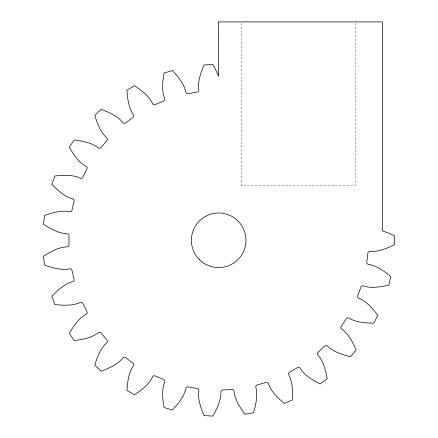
<?xml version="1.0" encoding="UTF-8"?>
<svg xmlns="http://www.w3.org/2000/svg" width="438" height="438" viewBox="0 0 438 438"><rect width="100%" height="100%" fill="white"/><g stroke="black" fill="none" stroke-linecap="round" stroke-linejoin="round"><path stroke-width="0.33" stroke-dasharray="2.19 1.64" d="M355.147 23.263L355.147 185.685L241.59 185.685L241.59 23.263"/><path stroke-width="0.66" d="M218.661 21.9L218.611 76.36L215.37 69.007L212.841 64.457L204.031 64.972C200.85 72.823 197.576 81.32 198.814 89.932A1.905 1.905 0 0 1 197.171 92.068L188.165 93.661A1.905 1.905 0 0 1 185.893 92.21C184.108 83.691 178.124 76.831 172.452 70.54L163.998 73.069C162.712 81.446 161.485 90.463 164.677 98.561A1.905 1.905 0 0 1 163.571 101.019L155.172 104.644A1.905 1.905 0 0 1 152.627 103.757C148.925 95.884 141.523 90.584 134.554 85.771L126.91 90.184C127.589 98.627 128.476 107.688 133.448 114.833A1.905 1.905 0 0 1 132.944 117.477L125.602 122.941A1.905 1.905 0 0 1 122.925 122.667C117.504 115.856 109.078 112.407 101.189 109.336L94.767 115.391C97.378 123.45 100.329 132.062 106.817 137.866A1.905 1.905 0 0 1 106.932 140.554L101.052 147.568A1.905 1.905 0 0 1 98.38 147.918C91.542 142.536 82.547 141.129 74.159 139.957L69.308 147.327C73.704 154.57 78.566 162.268 86.209 166.418A1.905 1.905 0 0 1 86.948 169.008L82.842 177.187A1.905 1.905 0 0 1 80.324 178.146C72.423 174.488 63.346 175.189 54.914 175.983L51.898 184.278C57.843 190.306 64.348 196.678 72.746 198.956A1.905 1.905 0 0 1 74.06 201.305L71.952 210.213A1.905 1.905 0 0 1 69.724 211.724C61.194 209.988 52.522 212.764 44.501 215.48L43.477 224.245C50.655 228.74 58.451 233.443 67.151 233.717A1.905 1.905 0 0 1 68.974 235.704L68.974 244.853A1.905 1.905 0 0 1 67.151 246.84C58.451 247.12 50.655 251.817 43.477 256.312L44.501 265.078C52.522 267.799 61.194 270.575 69.724 268.839A1.905 1.905 0 0 1 71.952 270.35L74.06 279.252A1.905 1.905 0 0 1 72.746 281.601C64.348 283.879 57.843 290.252 51.898 296.28L54.914 304.574C63.346 305.368 72.423 306.069 80.324 302.417A1.905 1.905 0 0 1 82.842 303.37L86.948 311.549A1.905 1.905 0 0 1 86.209 314.139C78.566 318.289 73.704 325.992 69.308 333.23L74.159 340.605C82.547 339.434 91.542 338.021 98.38 332.645A1.905 1.905 0 0 1 101.052 332.995L106.932 340.003A1.905 1.905 0 0 1 106.817 342.697C100.329 348.5 97.378 357.112 94.767 365.166L101.189 371.227C109.078 368.15 117.504 364.701 122.925 357.89A1.905 1.905 0 0 1 125.602 357.616L132.944 363.08A1.905 1.905 0 0 1 133.448 365.725C128.476 372.869 127.589 381.931 126.91 390.373L134.554 394.786C141.523 389.973 148.925 384.679 152.627 376.8A1.905 1.905 0 0 1 155.172 375.913L163.571 379.538A1.905 1.905 0 0 1 164.677 381.996C161.485 390.094 162.712 399.117 163.998 407.488L172.452 410.017C178.124 403.726 184.108 396.866 185.893 388.347A1.905 1.905 0 0 1 188.165 386.902L197.171 388.49A1.905 1.905 0 0 1 198.814 390.625C197.576 399.242 200.85 407.734 204.031 415.585L212.841 416.1C216.909 408.67 221.152 400.611 220.922 391.917A1.905 1.905 0 0 1 222.8 389.984L231.932 389.448A1.905 1.905 0 0 1 234.018 391.15C234.806 399.817 239.947 407.329 244.853 414.233L253.547 412.705C255.792 404.537 258.059 395.717 255.83 387.307A1.905 1.905 0 0 1 257.21 384.991L265.976 382.369A1.905 1.905 0 0 1 268.401 383.546C271.16 391.796 277.9 397.918 284.267 403.507L292.37 400.009C292.672 391.545 292.841 382.445 288.735 374.769A1.905 1.905 0 0 1 289.545 372.201L297.468 367.63A1.905 1.905 0 0 1 300.096 368.21C304.689 375.607 312.655 380.009 320.14 383.978L327.219 378.706C325.56 370.4 323.627 361.503 317.862 354.988A1.905 1.905 0 0 1 318.059 352.3L324.711 346.02A1.905 1.905 0 0 1 327.405 345.982C333.575 352.119 342.346 354.566 350.542 356.702L356.214 349.94C352.689 342.242 348.757 334.03 341.64 329.015A1.905 1.905 0 0 1 341.213 326.359L346.239 318.711A1.905 1.905 0 0 1 348.851 318.054C356.269 322.603 365.369 322.959 373.838 323.151L377.797 315.261C372.59 308.582 366.869 301.497 358.793 298.262A1.905 1.905 0 0 1 357.758 295.776L360.89 287.175A1.905 1.905 0 0 1 363.277 285.932C371.544 288.647 380.48 286.895 388.763 285.133L390.8 276.542C384.192 271.242 376.992 265.669 368.385 264.382A1.905 1.905 0 0 1 366.809 262.203L367.871 253.115A1.905 1.905 0 0 1 369.907 251.352C378.58 252.085 386.869 248.324 394.523 244.694L394.523 235.868L389.836 233.607L382.308 230.799L382.445 21.9L218.661 21.9M199.361 259.581A27.298 27.298 0 0 0 245.028 247.344A27.298 27.298 0 0 0 211.598 213.914A27.298 27.298 0 0 0 199.361 259.581"/></g></svg>
